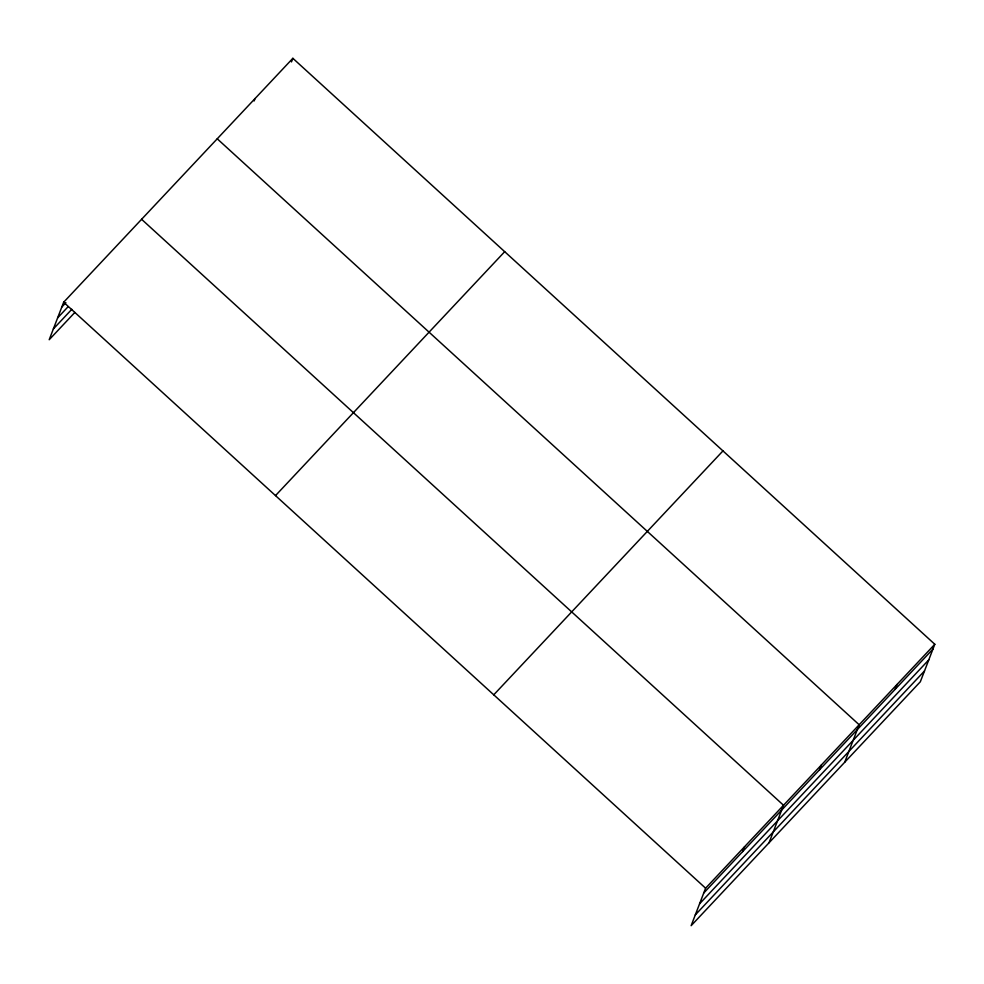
<?xml version="1.0" encoding="UTF-8"?>
<svg xmlns="http://www.w3.org/2000/svg" width="984" height="984" viewBox="0 0 984 984"><rect width="100%" height="100%" fill="white"/><g stroke="black" fill="none" stroke-linecap="round" stroke-linejoin="round"><path stroke-width="1.48" d="M934.8 644.274L705.602 888.195L691.137 925.686L920.335 681.764L934.8 644.274L292.863 58.314L63.665 302.236L49.2 339.726L74.833 312.445M254.118 100.971L255.04 98.56M291.473 61.931L292.863 58.314M742.711 851.554L744.568 846.732M769.058 842.759L783.535 805.269L141.598 219.297M819.487 769.832L821.345 765.011M844.702 762.256L859.167 724.765L217.23 138.805M895.12 689.341L896.977 684.52M61.807 307.057L65.903 302.691M57.65 317.844L67.896 306.934M53.357 328.951L71.82 309.308M275.508 495.604L504.706 251.67M493.759 694.827L722.957 450.906M703.745 893.017L932.943 649.096M699.587 903.804L928.773 659.87M695.294 914.911L924.493 670.977M63.665 302.236L705.602 888.195"/></g></svg>
